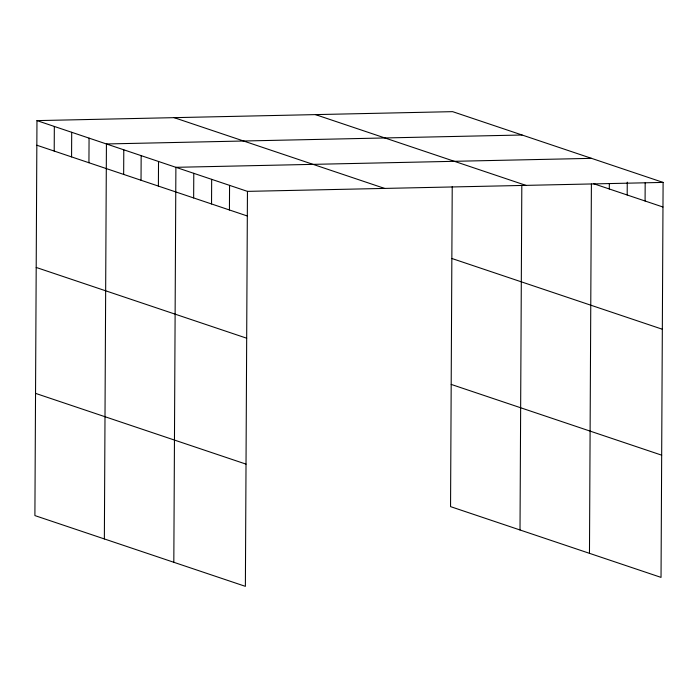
<?xml version="1.0" encoding="UTF-8"?>
<svg xmlns="http://www.w3.org/2000/svg" width="698" height="698" viewBox="0 0 698 698"><rect width="100%" height="100%" fill="white"/><g stroke="black" fill="none" stroke-linecap="round" stroke-linejoin="round"><path stroke-width="1.05" d="M36.968 120.614L34.9 515.586L245.382 586.346L247.45 191.374L36.968 120.614L452.618 111.654L663.1 182.414L661.032 577.386L450.55 506.626L452.225 186.645M54.208 151.065L54.331 126.451M71.571 156.902L71.702 132.288M88.934 162.739L89.065 138.125M104.36 538.943L106.428 143.963L522.078 135.002M123.659 174.413L123.79 149.808M141.031 180.25L141.162 155.645M158.394 186.087L158.525 161.482M173.819 562.291L175.887 167.319L591.538 158.35M193.651 197.944L193.782 173.331M211.538 203.956L211.668 179.351M229.433 209.976L229.563 185.363M520.01 529.974L521.816 185.345M589.47 553.322L591.398 184.036M609.302 188.975L609.328 183.626M627.188 194.995L627.258 182.152M645.083 201.007L645.179 182.815M247.45 191.374L663.1 182.414M593.396 183.635L662.969 207.018M315.452 114.612L525.934 185.371M174.134 117.657L384.615 188.416M451.85 258.478L662.332 329.238M36.837 145.228L247.319 215.987M451.187 384.406L661.669 455.166M36.2 267.447L246.682 338.207M35.537 393.367L246.028 464.126"/></g></svg>
